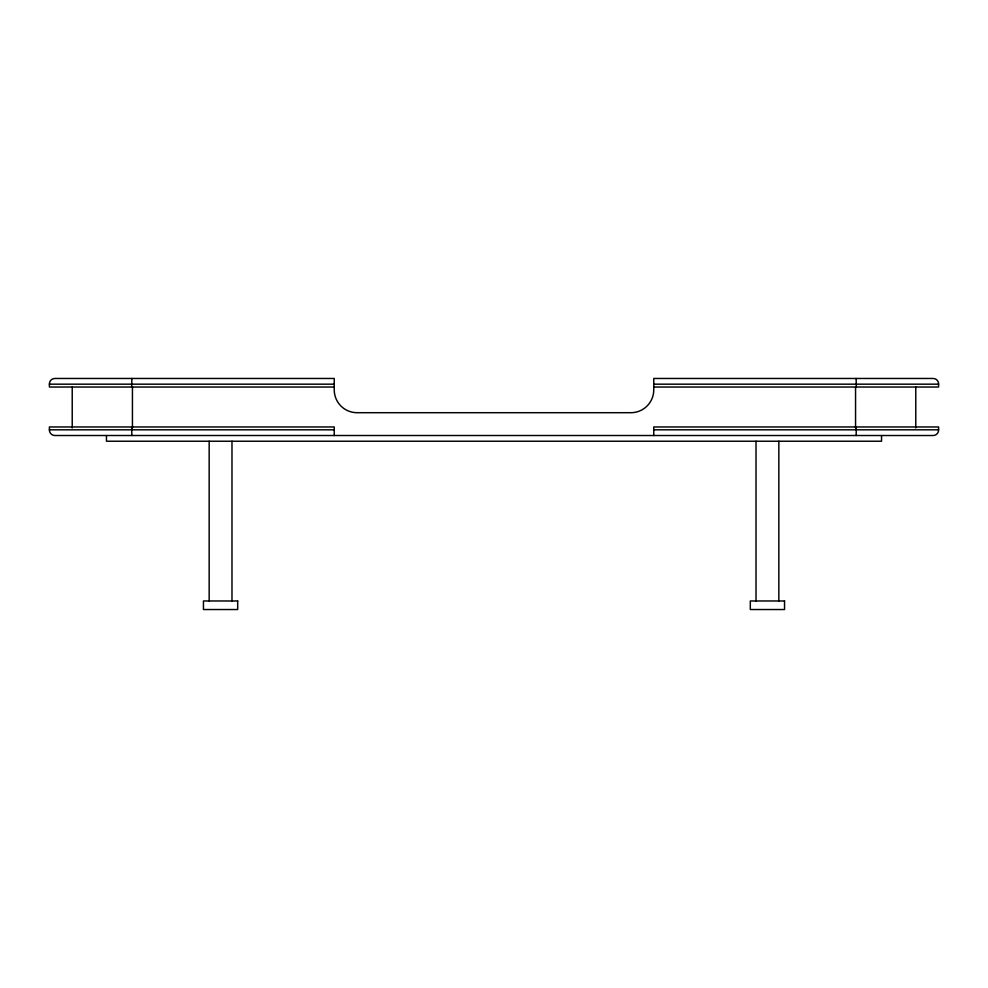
<?xml version="1.0" encoding="UTF-8"?>
<svg xmlns="http://www.w3.org/2000/svg" width="988" height="988" viewBox="0 0 988 988"><rect width="100%" height="100%" fill="white"/><g stroke="black" fill="none" stroke-linecap="round" stroke-linejoin="round"><path stroke-width="1.48" d="M131.873 378.466L131.688 387.024M856.151 435.498L856.312 426.964M334.24 387.024L49.4 387.024L49.4 384.171L334.24 384.171M653.76 384.171L938.6 384.171L938.6 387.024L653.76 387.024M334.24 435.523L334.24 426.964L49.4 426.964L49.4 429.817L334.24 429.817M653.76 429.817L938.6 429.817L938.6 426.964L653.76 426.964L653.76 435.523M856.127 378.466L856.312 387.024M131.849 435.498L131.688 426.964M915.777 387.024L915.777 427.94M881.543 435.523L881.543 441.228L106.457 441.228L106.457 435.523M855.559 387.024L855.559 427.94M778.84 441.228L778.84 600.976M756.018 441.228L756.018 600.976M231.982 441.228L231.982 600.976M209.16 441.228L209.16 600.976M132.441 387.024L132.441 427.94M72.223 387.024L72.223 427.94M938.6 384.171A5.459 5.459 0 0 0 932.894 378.466L653.76 378.466L653.76 389.877A22.823 22.823 0 0 1 630.937 412.7L357.063 412.7A22.823 22.823 0 0 1 334.24 389.877L334.24 378.466L55.106 378.466A5.459 5.459 0 0 0 49.4 384.171M49.4 429.817A5.459 5.459 0 0 0 55.106 435.51L932.894 435.523A5.459 5.459 0 0 0 938.6 429.817M237.688 600.976L203.454 600.976L203.454 609.534L237.688 609.534L237.688 600.976M784.546 600.976L750.312 600.976L750.312 609.534L784.546 609.534L784.546 600.976"/></g></svg>
